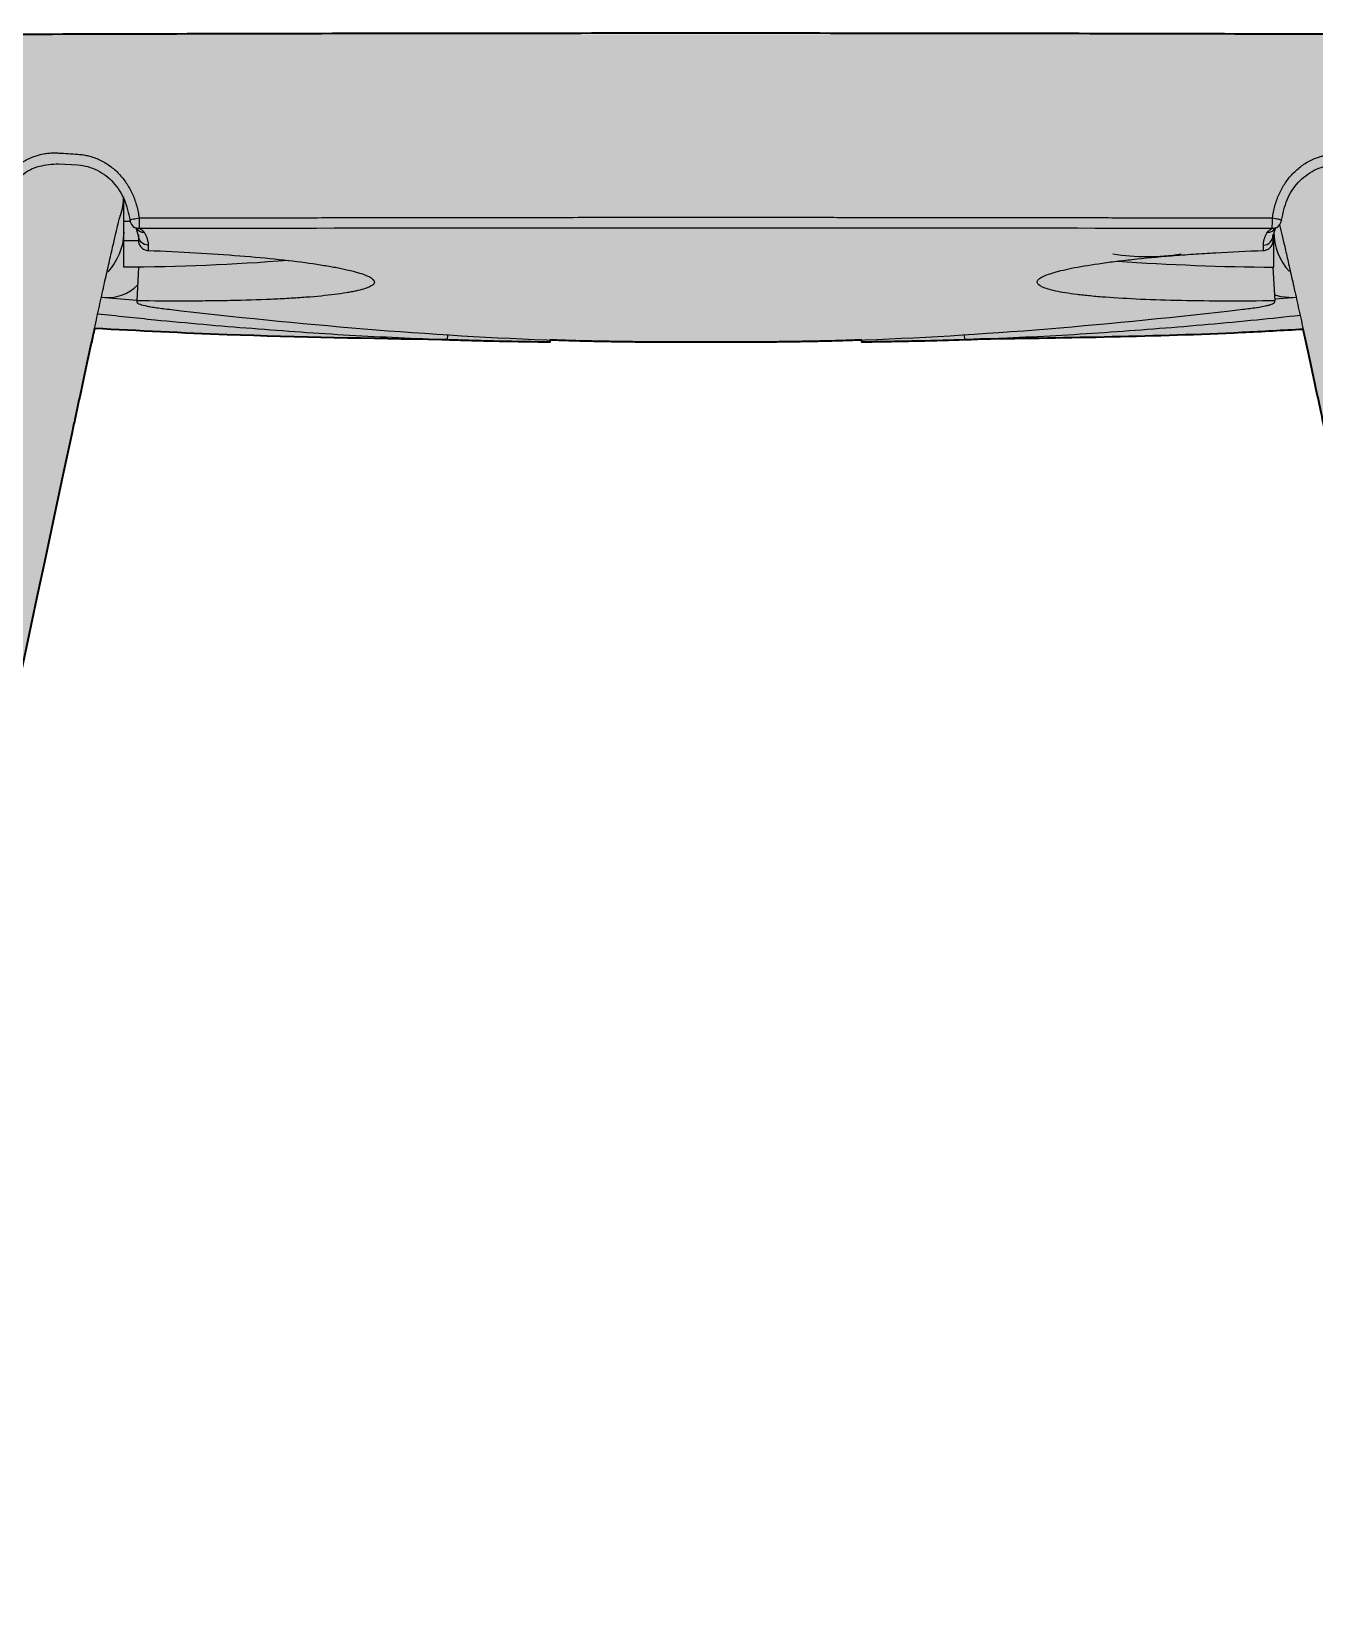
# Model space of a CAD drawing. Header units: millimetres. Extents: x 0 to 1859, y -847 to 647.
# Drawn here: x 338.6 to 470.2, y 485.2 to 646.9 of the extents above; entities that cross this region are included whole.
import ezdxf

# ---------------------------------------------------------------- set-up
doc = ezdxf.new("R2010")
doc.units = ezdxf.units.MM
doc.layers.add('Blocks', color=7, linetype='Continuous')
doc.layers.add('Blocks$Fill', color=7, linetype='Continuous', true_color=0xffffff)
doc.layers.add('Blocks$Inner', color=7, linetype='Continuous', lineweight=25, true_color=0x007f00)
doc.layers.add('Blocks$Outline', color=7, linetype='Continuous', lineweight=35, true_color=0xff3f3f)

# ---------------------------------------------------------------- blocks, each defined once
blk = doc.blocks.new('Just Barstool Low Front')
at = {"layer": 'Blocks$Fill'}
h = blk.add_hatch(color=256, dxfattribs=at)
h.paths.add_polyline_path([(339.64, 646.69), (538.97, 646.62), (541.98, 646.51), (544.96, 646.33), (547.9, 646.09), (550.81, 645.79), (553.68, 645.42), (556.46, 645.01), (559.16, 644.55), (561.78, 644.04), (564.32, 643.5), (566.77, 642.92), (569.15, 642.31), (571.44, 641.67), (573.63, 641.02), (575.72, 640.35), (577.68, 639.68), (579.53, 639.01), (581.27, 638.35), (582.9, 637.69), (584.41, 637.05), (585.81, 636.42), (587.09, 635.83), (588.23, 635.26), (589.25, 634.74), (590.14, 634.25), (590.9, 633.8), (591.24, 633.59), (591.54, 633.4), (591.82, 633.21), (592.06, 633.04), (592.17, 632.96), (592.27, 632.88), (592.36, 632.8), (592.45, 632.73), (597.66, 628.05), (597.74, 627.97), (597.74, 627.97), (590.1, 610.57), (590.09, 610.55), (590.09, 610.53), (590.08, 610.51), (590.06, 610.49), (590.05, 610.47), (590.04, 610.45), (590.03, 610.43), (590.02, 610.41), (590, 610.39), (589.99, 610.37), (589.97, 610.35), (589.96, 610.33), (589.94, 610.32), (589.93, 610.3), (589.91, 610.28), (589.89, 610.26), (589.88, 610.24), (589.86, 610.23), (589.84, 610.21), (589.82, 610.2), (589.8, 610.18), (589.78, 610.16), (589.76, 610.15), (589.74, 610.14), (589.72, 610.12), (589.69, 610.11), (589.67, 610.1), (589.65, 610.08), (589.63, 610.07), (589.6, 610.06), (589.58, 610.05), (589.56, 610.04), (589.53, 610.03), (589.51, 610.02), (589.48, 610.02), (589.46, 610.01), (589.43, 610), (589.41, 610), (589.38, 609.99), (589.36, 609.99), (589.33, 609.98), (589.31, 609.98), (589.28, 609.98), (589.26, 609.97), (589.23, 609.97), (589.21, 609.97), (589.18, 609.97), (589.16, 609.97), (589.13, 609.97), (589.11, 609.97), (589.08, 609.98), (589.06, 609.98), (589.04, 609.98), (589.01, 609.99), (588.99, 609.99), (588.97, 610), (588.94, 610), (588.92, 610.01), (588.9, 610.01), (588.88, 610.02), (588.86, 610.03), (588.83, 610.04), (588.81, 610.04), (588.79, 610.05), (580.49, 613.26), (577.69, 614.23), (574.86, 615.12), (572.01, 615.94), (569.14, 616.69), (566.25, 617.37), (563.34, 617.98), (560.43, 618.53), (557.5, 619.02), (554.56, 619.44), (551.62, 619.78), (548.66, 620.06), (545.7, 620.28), (542.74, 620.42), (539, 620.51), (535.27, 620.48), (531.53, 620.34), (501.75, 618.12), (481.18, 617.03), (483.09, 608.15), (579.7, 154.26), (580.77, 155.29), (584, 158.2), (598.34, 171.09), (598.44, 171.17), (598.53, 171.25), (598.63, 171.33), (598.73, 171.4), (598.83, 171.48), (598.93, 171.55), (599.04, 171.62), (599.15, 171.69), (599.26, 171.76), (599.38, 171.82), (599.49, 171.88), (599.61, 171.94), (599.73, 172), (599.86, 172.06), (599.98, 172.11), (600.11, 172.16), (600.24, 172.2), (600.37, 172.25), (600.5, 172.29), (600.63, 172.32), (600.77, 172.36), (600.91, 172.39), (601.04, 172.41), (601.18, 172.44), (601.32, 172.46), (601.46, 172.47), (601.6, 172.48), (601.74, 172.49), (601.89, 172.5), (602.03, 172.5), (602.17, 172.5), (602.31, 172.49), (602.46, 172.48), (602.6, 172.47), (602.74, 172.45), (602.88, 172.43), (603.02, 172.41), (603.16, 172.38), (603.3, 172.35), (603.43, 172.32), (603.57, 172.28), (603.7, 172.24), (603.83, 172.19), (603.97, 172.14), (604.09, 172.09), (604.22, 172.04), (604.35, 171.98), (604.47, 171.92), (604.59, 171.86), (604.71, 171.8), (604.83, 171.73), (604.94, 171.66), (605.05, 171.59), (605.16, 171.51), (605.27, 171.44), (605.37, 171.36), (605.48, 171.28), (605.57, 171.2), (605.67, 171.11), (605.76, 171.03), (605.86, 170.94), (605.94, 170.86), (606.03, 170.77), (606.11, 170.68), (606.19, 170.59), (606.27, 170.49), (606.35, 170.39), (606.43, 170.29), (606.5, 170.19), (606.57, 170.09), (606.64, 169.98), (606.71, 169.87), (606.78, 169.76), (606.84, 169.65), (606.91, 169.53), (606.97, 169.41), (607.02, 169.29), (607.08, 169.17), (607.13, 169.04), (607.18, 168.91), (607.22, 168.78), (607.27, 168.65), (607.31, 168.52), (607.34, 168.39), (607.38, 168.25), (607.41, 168.12), (607.43, 167.98), (607.46, 167.84), (607.48, 167.7), (607.49, 167.56), (607.51, 167.42), (607.51, 167.28), (607.52, 167.14), (607.52, 166.99), (607.52, 166.85), (607.51, 166.71), (607.5, 166.57), (607.49, 166.42), (607.47, 166.28), (607.45, 166.14), (607.43, 166), (607.4, 165.86), (607.37, 165.73), (607.34, 165.59), (607.3, 165.45), (607.26, 165.32), (607.21, 165.19), (607.17, 165.06), (607.12, 164.93), (607.06, 164.8), (607.01, 164.67), (606.95, 164.55), (606.88, 164.43), (606.82, 164.31), (606.75, 164.19), (606.68, 164.08), (606.61, 163.97), (606.54, 163.86), (606.46, 163.75), (606.38, 163.65), (606.3, 163.55), (606.22, 163.45), (606.14, 163.35), (606.05, 163.26), (605.96, 163.17), (605.88, 163.08), (605.79, 162.99), (605.7, 162.91), (591.36, 150.02), (588.12, 147.11), (588.12, 147.11), (587.39, 146.39), (587.15, 146.14), (586.97, 145.95), (586.79, 145.75), (586.62, 145.54), (586.45, 145.33), (586.29, 145.12), (586.13, 144.91), (585.97, 144.69), (585.82, 144.47), (585.67, 144.25), (585.53, 144.02), (585.39, 143.79), (585.25, 143.56), (585.12, 143.33), (585, 143.09), (584.87, 142.86), (584.76, 142.62), (584.64, 142.37), (584.53, 142.13), (584.43, 141.88), (584.33, 141.64), (584.14, 141.14), (583.97, 140.63), (583.9, 140.37), (583.82, 140.11), (583.75, 139.86), (583.69, 139.6), (583.63, 139.34), (583.58, 139.07), (583.53, 138.81), (583.49, 138.55), (583.45, 138.17), (583.42, 137.78), (583.37, 137.02), (604.24, 38.99), (604.24, 38.99), (604.59, 36.95), (604.68, 36.27), (604.76, 35.52), (604.82, 34.77), (604.85, 34.02), (604.87, 33.27), (604.86, 32.52), (604.84, 31.77), (604.79, 31.02), (604.73, 30.27), (604.65, 29.53), (604.55, 28.78), (604.42, 28.04), (604.28, 27.3), (604.12, 26.56), (603.94, 25.83), (603.74, 25.11), (603.52, 24.38), (603.28, 23.67), (603.03, 22.96), (602.75, 22.25), (602.46, 21.55), (602.15, 20.86), (601.81, 20.18), (601.47, 19.51), (601.1, 18.84), (600.72, 18.18), (600.31, 17.54), (599.9, 16.9), (599.46, 16.27), (599.01, 15.66), (598.54, 15.05), (598.06, 14.46), (597.56, 13.87), (597.04, 13.3), (596.51, 12.75), (595.97, 12.2), (595.41, 11.67), (594.84, 11.16), (594.25, 10.65), (593.66, 10.16), (593.04, 9.69), (592.42, 9.23), (591.78, 8.79), (591.14, 8.36), (590.48, 7.95), (589.81, 7.55), (589.13, 7.17), (588.44, 6.81), (587.74, 6.47), (587.04, 6.14), (586.32, 5.83), (585.6, 5.53), (584.86, 5.26), (584.13, 5), (583.38, 4.76), (582.63, 4.53), (581.87, 4.33), (581.11, 4.15), (580.34, 3.98), (579.57, 3.83), (578.8, 3.7), (578.02, 3.59), (577.24, 3.5), (576.46, 3.42), (575.68, 3.37), (573.87, 3.32), (573.87, 0), (523.87, 0), (523.87, 3.32), (290.18, 3.32), (290.18, 0), (240.18, 0), (240.18, 3.32), (237.94, 3.41), (237.19, 3.46), (236.41, 3.54), (235.63, 3.64), (234.86, 3.76), (234.09, 3.9), (233.32, 4.06), (232.56, 4.23), (231.8, 4.43), (231.05, 4.64), (230.3, 4.87), (229.56, 5.12), (228.83, 5.38), (228.1, 5.67), (227.39, 5.97), (226.68, 6.29), (225.97, 6.62), (225.28, 6.98), (224.6, 7.35), (223.93, 7.73), (223.27, 8.13), (222.62, 8.55), (221.98, 8.98), (221.35, 9.43), (220.73, 9.89), (220.13, 10.37), (219.54, 10.86), (218.96, 11.37), (218.4, 11.89), (217.85, 12.42), (217.31, 12.97), (216.79, 13.53), (216.29, 14.1), (215.79, 14.69), (215.32, 15.28), (214.86, 15.89), (214.42, 16.5), (213.99, 17.13), (213.58, 17.77), (213.19, 18.42), (212.81, 19.08), (212.45, 19.74), (212.11, 20.42), (211.79, 21.1), (211.48, 21.79), (211.2, 22.49), (210.93, 23.19), (210.68, 23.9), (210.45, 24.62), (210.23, 25.34), (210.04, 26.07), (209.87, 26.8), (209.71, 27.53), (209.58, 28.27), (209.46, 29.01), (209.37, 29.76), (209.29, 30.5), (209.23, 31.25), (209.2, 32), (209.18, 32.75), (209.18, 33.5), (209.2, 34.25), (209.24, 35), (209.3, 35.75), (209.38, 36.5), (209.49, 37.24), (209.64, 38.12), (230.68, 137.08), (230.6, 138.02), (230.55, 138.49), (230.52, 138.72), (230.48, 138.96), (230.43, 139.22), (230.38, 139.48), (230.32, 139.74), (230.25, 140), (230.18, 140.26), (230.11, 140.52), (230.02, 140.77), (229.94, 141.02), (229.76, 141.53), (229.66, 141.78), (229.56, 142.02), (229.45, 142.27), (229.34, 142.51), (229.22, 142.75), (229.1, 142.99), (228.98, 143.23), (228.85, 143.46), (228.71, 143.69), (228.58, 143.92), (228.43, 144.15), (228.29, 144.37), (228.14, 144.59), (227.98, 144.81), (227.83, 145.03), (227.66, 145.24), (227.5, 145.45), (227.33, 145.65), (227.15, 145.86), (226.98, 146.06), (226.8, 146.25), (226.61, 146.44), (226.27, 146.78), (208.34, 162.91), (208.25, 162.99), (208.17, 163.08), (208.08, 163.17), (207.99, 163.26), (207.91, 163.35), (207.82, 163.45), (207.74, 163.55), (207.66, 163.65), (207.58, 163.75), (207.51, 163.86), (207.43, 163.97), (207.36, 164.08), (207.29, 164.19), (207.22, 164.31), (207.16, 164.43), (207.1, 164.55), (207.04, 164.67), (206.98, 164.8), (206.93, 164.93), (206.88, 165.06), (206.83, 165.19), (206.78, 165.32), (206.74, 165.45), (206.71, 165.59), (206.67, 165.73), (206.64, 165.86), (206.61, 166), (206.59, 166.14), (206.57, 166.28), (206.55, 166.42), (206.54, 166.57), (206.53, 166.71), (206.52, 166.85), (206.52, 166.99), (206.52, 167.14), (206.53, 167.28), (206.54, 167.42), (206.55, 167.56), (206.57, 167.7), (206.59, 167.84), (206.61, 167.98), (206.64, 168.12), (206.67, 168.25), (206.7, 168.39), (206.74, 168.52), (206.78, 168.65), (206.82, 168.78), (206.86, 168.91), (206.91, 169.04), (206.97, 169.17), (207.02, 169.29), (207.08, 169.41), (207.14, 169.53), (207.2, 169.65), (207.26, 169.76), (207.33, 169.87), (207.4, 169.98), (207.47, 170.09), (207.54, 170.19), (207.62, 170.29), (207.69, 170.39), (207.77, 170.49), (207.85, 170.59), (207.93, 170.68), (208.01, 170.77), (208.1, 170.86), (208.19, 170.94), (208.28, 171.03), (208.37, 171.11), (208.47, 171.2), (208.57, 171.28), (208.67, 171.36), (208.77, 171.44), (208.88, 171.51), (208.99, 171.59), (209.1, 171.66), (209.22, 171.73), (209.33, 171.8), (209.45, 171.86), (209.57, 171.92), (209.7, 171.98), (209.82, 172.04), (209.95, 172.09), (210.08, 172.14), (210.21, 172.19), (210.34, 172.24), (210.47, 172.28), (210.61, 172.32), (210.75, 172.35), (210.89, 172.38), (211.02, 172.41), (211.16, 172.43), (211.3, 172.45), (211.45, 172.47), (211.59, 172.48), (211.73, 172.49), (211.87, 172.5), (212.01, 172.5), (212.16, 172.5), (212.3, 172.49), (212.44, 172.48), (212.58, 172.47), (212.72, 172.46), (212.86, 172.44), (213, 172.41), (213.14, 172.39), (213.27, 172.36), (213.41, 172.32), (213.54, 172.29), (213.68, 172.25), (213.81, 172.2), (213.93, 172.16), (214.06, 172.11), (214.19, 172.06), (214.31, 172), (214.43, 171.94), (214.55, 171.88), (214.67, 171.82), (214.78, 171.76), (214.89, 171.69), (215, 171.62), (215.11, 171.55), (215.21, 171.48), (215.32, 171.4), (215.42, 171.33), (215.51, 171.25), (215.61, 171.17), (215.7, 171.09), (230.04, 158.2), (233.27, 155.29), (233.27, 155.29), (234.33, 154.24), (330.95, 608.15), (331.33, 609.89), (332.87, 617.03), (325.54, 617.38), (288.04, 620.07), (283.58, 620.36), (279.41, 620.5), (275.23, 620.49), (271.07, 620.35), (266.91, 620.07), (262.77, 619.66), (258.64, 619.12), (254.53, 618.44), (250.45, 617.63), (246.39, 616.69), (242.37, 615.62), (238.38, 614.43), (236.4, 613.78), (234.44, 613.09), (230.55, 611.61), (226.69, 610.05), (226.67, 610.04), (226.65, 610.04), (226.63, 610.03), (226.61, 610.02), (226.58, 610.01), (226.56, 610.01), (226.54, 610), (226.52, 610), (226.49, 609.99), (226.47, 609.99), (226.45, 609.98), (226.42, 609.98), (226.4, 609.98), (226.37, 609.97), (226.35, 609.97), (226.33, 609.97), (226.3, 609.97), (226.28, 609.97), (226.25, 609.97), (226.23, 609.97), (226.2, 609.98), (226.18, 609.98), (226.15, 609.98), (226.12, 609.99), (226.1, 609.99), (226.07, 610), (226.05, 610), (226.03, 610.01), (226, 610.02), (225.98, 610.02), (225.95, 610.03), (225.93, 610.04), (225.9, 610.05), (225.88, 610.06), (225.86, 610.07), (225.83, 610.08), (225.81, 610.1), (225.79, 610.11), (225.77, 610.12), (225.75, 610.14), (225.72, 610.15), (225.7, 610.16), (225.68, 610.18), (225.66, 610.2), (225.64, 610.21), (225.63, 610.23), (225.61, 610.24), (225.59, 610.26), (225.57, 610.28), (225.56, 610.3), (225.54, 610.32), (225.52, 610.33), (225.51, 610.35), (225.49, 610.37), (225.48, 610.39), (225.47, 610.41), (225.45, 610.43), (225.44, 610.45), (225.43, 610.47), (225.42, 610.49), (225.41, 610.51), (225.4, 610.53), (225.39, 610.55), (225.38, 610.57), (217.74, 627.97), (217.74, 627.97), (219.07, 629.19), (223.03, 632.73), (223.12, 632.8), (223.21, 632.88), (223.31, 632.96), (223.42, 633.04), (223.67, 633.21), (223.94, 633.4), (224.24, 633.59), (224.58, 633.8), (225.35, 634.25), (226.24, 634.74), (227.25, 635.26), (228.4, 635.83), (229.67, 636.42), (231.07, 637.05), (232.58, 637.69), (234.21, 638.35), (235.95, 639.01), (237.8, 639.68), (239.77, 640.35), (241.85, 641.02), (244.05, 641.67), (246.34, 642.31), (248.71, 642.92), (251.16, 643.5), (253.7, 644.04), (256.32, 644.55), (259.02, 645.01), (261.8, 645.42), (264.67, 645.79), (267.58, 646.09), (270.53, 646.33), (273.51, 646.51), (279.56, 646.67)], flags=0)
h.paths.add_polyline_path([(222.03, 38.78), (221.54, 36.49), (221.4, 35.73), (221.35, 35.45), (221.31, 35.17), (221.28, 34.88), (221.25, 34.6), (221.22, 34.32), (221.2, 34.03), (221.18, 33.46), (221.18, 32.89), (221.19, 32.32), (221.23, 31.75), (221.28, 31.18), (221.35, 30.62), (221.45, 30.06), (221.56, 29.5), (221.69, 28.94), (221.84, 28.39), (222.01, 27.85), (222.2, 27.31), (222.41, 26.77), (222.63, 26.25), (222.87, 25.73), (223.13, 25.22), (223.41, 24.71), (223.7, 24.22), (224.01, 23.73), (224.34, 23.26), (224.68, 22.79), (225.04, 22.34), (225.41, 21.89), (225.8, 21.46), (226.21, 21.04), (226.62, 20.63), (227.06, 20.23), (227.5, 19.85), (227.96, 19.48), (228.43, 19.12), (228.91, 18.78), (229.4, 18.45), (229.91, 18.14), (230.42, 17.84), (230.95, 17.56), (231.48, 17.29), (232.03, 17.04), (232.58, 16.8), (233.14, 16.59), (233.7, 16.38), (234.28, 16.2), (234.86, 16.03), (235.44, 15.88), (236.03, 15.75), (236.63, 15.64), (237.23, 15.54), (237.83, 15.46), (238.43, 15.4), (239.04, 15.36), (240.18, 15.32), (573.87, 15.32), (574.53, 15.33), (575.14, 15.36), (575.75, 15.41), (576.35, 15.47), (576.95, 15.56), (577.55, 15.66), (578.15, 15.78), (578.74, 15.92), (579.32, 16.07), (579.9, 16.24), (580.48, 16.43), (581.05, 16.64), (581.61, 16.86), (582.16, 17.1), (582.71, 17.36), (583.24, 17.63), (583.77, 17.92), (584.28, 18.23), (584.79, 18.55), (585.28, 18.88), (585.76, 19.23), (586.24, 19.6), (586.69, 19.97), (587.14, 20.37), (587.57, 20.77), (587.99, 21.19), (588.39, 21.62), (588.77, 22.06), (589.15, 22.52), (589.5, 22.98), (589.84, 23.46), (590.17, 23.94), (590.47, 24.44), (590.76, 24.94), (591.03, 25.45), (591.29, 25.98), (591.52, 26.5), (591.74, 27.04), (591.94, 27.58), (592.12, 28.13), (592.28, 28.68), (592.42, 29.23), (592.54, 29.8), (592.65, 30.36), (592.73, 30.93), (592.79, 31.49), (592.84, 32.06), (592.86, 32.63), (592.87, 33.2), (592.85, 33.77), (592.84, 34.06), (592.82, 34.34), (592.79, 34.63), (592.76, 34.91), (592.73, 35.19), (592.69, 35.48), (592.6, 35.98), (592.5, 36.49), (592.5, 36.5), (469.04, 616.38), (462.77, 616.05), (436.12, 615.37), (434.27, 615.29), (429.55, 615.17), (424.16, 615.07), (423.74, 615.06), (423.74, 615.06), (423.74, 615.07), (423.74, 615.28), (412.1, 615.06), (395.61, 615.16), (391.74, 615.28), (391.74, 615.07), (391.74, 615.06), (391.25, 615.07), (381.21, 615.29), (380.62, 615.32), (358.63, 615.83), (345.02, 616.47), (222.03, 38.79)], flags=0)
at = {"layer": 'Blocks$Inner'}
for p, q in [((341.33, 633.38), (343.32, 633.25)), ((348.02, 622.76), (348.02, 629.78)), ((348.69, 627.56), (348.67, 627.58)), ((349.6, 627.81), (349.6, 627.71)), ((466.81, 627.58), (466.8, 627.56)), ((348.69, 627.46), (348.02, 627.46)), ((348.02, 626.39), (348.02, 626.2)), ((349.26, 626.83), (349.48, 626.1)), ((465.93, 625.87), (466.22, 626.83)), ((466.02, 622.76), (466.02, 626.17)), ((349.56, 625.45), (348.02, 625.47)), ((349.55, 622.78), (349.37, 619.31)), ((465.93, 622.76), (466.11, 619.31)), ((466.1, 619.5), (467.96, 619.64)), ((381.23, 615.82), (381.21, 615.29)), ((391.74, 615.06), (391.09, 615.08)), ((391.74, 615.29), (391.74, 615.07)), ((423.74, 615.07), (423.74, 615.29)), ((424.16, 615.07), (423.74, 615.06)), ((434.25, 615.84), (434.27, 615.29)), ((221.54, 36.49), (342.69, 605.66))]:
    blk.add_line(p, q, dxfattribs=at)
for points in [[(345.73, 619.67), (346.09, 619.64), (349.37, 619.39)], [(466.08, 619.94), (466.73, 619.74), (467.96, 619.64), (468.31, 619.67)]]:
    blk.add_lwpolyline(points, dxfattribs=at)
for centre, radius, start, end in [((342.04, 629.99), 5.98, 341.1868, 0.0799), ((349.65, 627.71), 1, 187.4754, 243.8538), ((465.83, 627.71), 1, 296.1436, 352.4942), ((350.12, 627.33), 0.99, 213.4634, 270.2483), ((464.94, 626.02), 0.997, 270.3821, 2.9093), ((465.37, 627.33), 0.99, 269.7517, 326.5709), ((472.01, 626.39), 5.99, 180.0052, 222.8634), ((453.02, 646.57), 22.72, 261.1398, 278.8602), ((467.69, 875.56), 252.8, 265.983, 269.6214), ((346.33, 624.1), 4.46, 266.8249, 314.3415)]:
    blk.add_arc(centre, radius, start, end, dxfattribs=at)
at = {"layer": 'Blocks$Inner', "extrusion": (0, 0, -1)}
for centre, radius, start, end in [((-342.03, 626.4), 5.99, 181.8367, 223.4805), ((-350.54, 626.02), 0.997, 270.3821, 2.9093), ((-347.55, 840.04), 217.28, 265.4151, 269.8764)]:
    blk.add_arc(centre, radius, start, end, dxfattribs=at)
at = {"layer": 'Blocks$Inner'}
for points, knots in [([(339.64, 646.69), (331.17, 646.67), (322.7, 646.66), (310.01, 646.67), (305.78, 646.67), (299.43, 646.68), (297.31, 646.69), (293.08, 646.7), (290.97, 646.71), (288.85, 646.72)], [36.003858, 36.003858, 36.003858, 36.003858, 36.503858, 36.503858, 36.753858, 36.753858, 36.878858, 36.878858, 37.003858, 37.003858, 37.003858, 37.003858]), ([(407.74, 646.8), (396.38, 646.8), (385.03, 646.79), (362.32, 646.75), (350.98, 646.72), (339.64, 646.69)], [35.003858, 35.003858, 35.003858, 35.003858, 35.503858, 35.503858, 36.003858, 36.003858, 36.003858, 36.003858]), ([(475.84, 646.69), (464.5, 646.72), (453.16, 646.75), (430.46, 646.79), (419.1, 646.8), (407.74, 646.8)], [34.003858, 34.003858, 34.003858, 34.003858, 34.503858, 34.503858, 35.003858, 35.003858, 35.003858, 35.003858]), ([(333.86, 627.78), (333.88, 627.89), (333.92, 628.09), (334, 628.39), (334.08, 628.69), (334.17, 628.98), (334.27, 629.27), (334.38, 629.55), (334.49, 629.82), (334.61, 630.09), (334.9, 630.68), (335.43, 631.55), (336.33, 632.6), (337.22, 633.32), (338.01, 633.78), (338.64, 634.06), (339.29, 634.28), (339.89, 634.41), (340.42, 634.48), (340.88, 634.5), (341.18, 634.49), (341.33, 634.48)], [6, 6, 6, 6, 6.028848, 6.057348, 6.085522, 6.113395, 6.140989, 6.168327, 6.195435, 6.222336, 6.249055, 6.376318, 6.499201, 6.624653, 6.687157, 6.749125, 6.812102, 6.874752, 6.91661, 6.958265, 7, 7, 7, 7]), ([(343.33, 634.35), (343.41, 634.35), (343.57, 634.33), (343.82, 634.3), (344.06, 634.26), (344.3, 634.21), (344.66, 634.12), (345.13, 633.97), (345.69, 633.72), (346.23, 633.42), (346.9, 632.96), (347.66, 632.26), (348.4, 631.28), (348.88, 630.38), (349.18, 629.62), (349.36, 629.04), (349.51, 628.43), (349.57, 628.02), (349.6, 627.81)], [8, 8, 8, 8, 8.025011, 8.049953, 8.074875, 8.099827, 8.124856, 8.187341, 8.250034, 8.312149, 8.374659, 8.49984, 8.62295, 8.749585, 8.810598, 8.872477, 8.935515, 9, 9, 9, 9]), ([(465.88, 627.81), (465.9, 627.92), (465.93, 628.13), (465.98, 628.43), (466.05, 628.74), (466.13, 629.03), (466.21, 629.33), (466.31, 629.61), (466.41, 629.9), (466.65, 630.46), (467.07, 631.27), (467.82, 632.25), (468.57, 632.95), (469.24, 633.42), (469.78, 633.72), (470.34, 633.97), (470.87, 634.14), (471.33, 634.25), (471.74, 634.32), (472.02, 634.34), (472.16, 634.35)], [5, 5, 5, 5, 5.0323, 5.064219, 5.095792, 5.127054, 5.158042, 5.18879, 5.219335, 5.249714, 5.375958, 5.498876, 5.624132, 5.68655, 5.748619, 5.81147, 5.874146, 5.916146, 5.958019, 6, 6, 6, 6]), ([(337.49, 632.05), (337.52, 632.09), (338.01, 632.63), (339.35, 633.25), (340.67, 633.33), (341.33, 633.38)], [2.776775, 2.776775, 2.776775, 2.776775, 2.817965, 3.300449, 3.776775, 3.776775, 3.776775, 3.776775]), ([(343.32, 633.25), (343.66, 633.21), (344.35, 633.12), (345.65, 632.61), (347.05, 631.53), (348.22, 629.7), (348.51, 628.3), (348.66, 627.59)], [5.773145, 5.773145, 5.773145, 5.773145, 5.894615, 6.016918, 6.263071, 6.514901, 6.773145, 6.773145, 6.773145, 6.773145]), ([(466.82, 627.59), (466.97, 628.3), (467.26, 629.7), (468.43, 631.52), (469.83, 632.61), (471.13, 633.12), (471.82, 633.21), (472.16, 633.25)], [0, 0, 0, 0, 0.257499, 0.508772, 0.754893, 0.877543, 1, 1, 1, 1]), ([(342.69, 605.66), (342.79, 606.13), (343.09, 607.52), (343.58, 609.8), (344.15, 612.44), (344.7, 614.97), (345.22, 617.37), (345.71, 619.6), (346.16, 621.63), (346.57, 623.44), (346.93, 625), (347.23, 626.28), (347.45, 627.22), (347.6, 627.79), (347.67, 628.07), (347.67, 628.07), (347.67, 628.07)], [1500.523488, 1500.523488, 1500.523488, 1500.523488, 1500.566397, 1500.648042, 1500.729707, 1500.811348, 1500.892951, 1500.974497, 1501.055952, 1501.137262, 1501.218326, 1501.298936, 1501.37862, 1501.44653, 1501.500641, 1501.523488, 1501.523488, 1501.523488, 1501.523488]), ([(348.67, 627.58), (348.66, 627.58), (348.65, 627.59), (348.69, 627.62), (348.8, 627.66), (348.93, 627.69), (349.01, 627.71)], [0.0300211, 0.0300211, 0.0300211, 0.0300211, 0.0707677, 0.3793238, 0.6476862, 1.0300211, 1.0300211, 1.0300211, 1.0300211]), ([(349.01, 627.71), (349.1, 627.73), (349.2, 627.75), (349.4, 627.78), (349.5, 627.8), (349.6, 627.81)], [1.0300211, 1.0300211, 1.0300211, 1.0300211, 1.5300211, 1.5300211, 2.0300211, 2.0300211, 2.0300211, 2.0300211]), ([(349.6, 627.81), (350.7, 627.81), (352.94, 627.82), (356.33, 627.83), (359.8, 627.83), (363.36, 627.84), (366.99, 627.84), (370.71, 627.85), (374.5, 627.86), (378.38, 627.86), (382.34, 627.87), (386.37, 627.87), (390.49, 627.87), (394.69, 627.88), (398.97, 627.88), (403.33, 627.88), (406.26, 627.88), (407.74, 627.88)], [2.030021, 2.030021, 2.030021, 2.030021, 2.087045, 2.145442, 2.205213, 2.26636, 2.328884, 2.392785, 2.458064, 2.524724, 2.592763, 2.662183, 2.732985, 2.80517, 2.878737, 2.953687, 3.030021, 3.030021, 3.030021, 3.030021]), ([(349.6, 627.71), (349.6, 627.6), (349.6, 627.48), (349.61, 627.24), (349.61, 627.13), (349.62, 626.94), (349.63, 626.87), (349.64, 626.76), (349.64, 626.73), (349.65, 626.72)], [9.103036, 9.103036, 9.103036, 9.103036, 9.353036, 9.353036, 9.603036, 9.603036, 9.853037, 9.853037, 10.103036, 10.103036, 10.103036, 10.103036]), ([(407.74, 627.88), (408.86, 627.88), (411.08, 627.88), (414.38, 627.88), (417.64, 627.88), (420.85, 627.88), (424.01, 627.87), (427.13, 627.87), (430.2, 627.87), (433.23, 627.87), (436.21, 627.86), (439.14, 627.86), (442.03, 627.85), (444.87, 627.85), (447.66, 627.85), (450.4, 627.84), (453.1, 627.84), (455.75, 627.83), (458.35, 627.83), (460.9, 627.82), (463.41, 627.82), (465.06, 627.81), (465.88, 627.81)], [3.030021, 3.030021, 3.030021, 3.030021, 3.087596, 3.144387, 3.200389, 3.255602, 3.310024, 3.363651, 3.416482, 3.468515, 3.519748, 3.57018, 3.619808, 3.66863, 3.716645, 3.763852, 3.810248, 3.855832, 3.900603, 3.944559, 3.987699, 4.030021, 4.030021, 4.030021, 4.030021]), ([(465.83, 626.72), (465.84, 626.73), (465.85, 626.76), (465.86, 626.87), (465.86, 626.94), (465.87, 627.13), (465.88, 627.24), (465.88, 627.48), (465.88, 627.6), (465.88, 627.71)], [3, 3, 3, 3, 3.249999, 3.249999, 3.5, 3.5, 3.75, 3.75, 4, 4, 4, 4]), ([(465.88, 627.81), (465.98, 627.8), (466.08, 627.78), (466.29, 627.75), (466.39, 627.73), (466.47, 627.71)], [4.030021, 4.030021, 4.030021, 4.030021, 4.530021, 4.530021, 5.030021, 5.030021, 5.030021, 5.030021]), ([(466.47, 627.71), (466.54, 627.69), (466.67, 627.66), (466.78, 627.62), (466.83, 627.59), (466.82, 627.58), (466.81, 627.58)], [5.030021, 5.030021, 5.030021, 5.030021, 5.344898, 5.65334, 5.960872, 6.030021, 6.030021, 6.030021, 6.030021]), ([(349.65, 626.72), (349.53, 626.72), (349.38, 626.72), (349.25, 626.8), (349.22, 626.82)], [2, 2, 2, 2, 2.748385, 3, 3, 3, 3]), ([(349.65, 626.72), (349.68, 626.7), (349.74, 626.67), (349.81, 626.63), (349.88, 626.58), (349.95, 626.54), (350, 626.49), (350.05, 626.44), (350.09, 626.39), (350.11, 626.36), (350.12, 626.34)], [10.103036, 10.103036, 10.103036, 10.103036, 10.221181, 10.341173, 10.463072, 10.586934, 10.712811, 10.840755, 10.970815, 11.103036, 11.103036, 11.103036, 11.103036]), ([(350.12, 626.34), (350.15, 626.29), (350.21, 626.18), (350.29, 626.03), (350.36, 625.87), (350.42, 625.72), (350.46, 625.58), (350.5, 625.43), (350.52, 625.29), (350.53, 625.15), (350.53, 625.06), (350.53, 625.02)], [11.103036, 11.103036, 11.103036, 11.103036, 11.221172, 11.337538, 11.452138, 11.56498, 11.676069, 11.785412, 11.893016, 11.998888, 12.103036, 12.103036, 12.103036, 12.103036]), ([(464.95, 625.02), (464.95, 625.06), (464.95, 625.14), (464.96, 625.26), (464.98, 625.39), (465.01, 625.52), (465.04, 625.65), (465.09, 625.78), (465.14, 625.92), (465.21, 626.06), (465.28, 626.2), (465.33, 626.29), (465.36, 626.34)], [1, 1, 1, 1, 1.093655, 1.188707, 1.28516, 1.38302, 1.482293, 1.582982, 1.685093, 1.78863, 1.893598, 2, 2, 2, 2]), ([(465.36, 626.34), (465.37, 626.36), (465.4, 626.4), (465.45, 626.45), (465.5, 626.51), (465.57, 626.56), (465.65, 626.61), (465.73, 626.67), (465.8, 626.7), (465.83, 626.72)], [2, 2, 2, 2, 2.150933, 2.29905, 2.444423, 2.587124, 2.727232, 2.864828, 3, 3, 3, 3]), ([(466.26, 626.82), (466.23, 626.8), (466.1, 626.72), (465.95, 626.72), (465.83, 626.72)], [-1, -1, -1, -1, -0.748538, 0, 0, 0, 0]), ([(466.61, 627.12), (466.66, 626.93), (466.77, 626.46), (467.02, 625.39), (467.35, 623.96), (467.74, 622.24), (468.18, 620.29), (468.65, 618.13), (469.17, 615.79), (469.71, 613.31), (470.27, 610.7), (470.82, 608.14), (471.18, 606.44), (471.35, 605.66)], [0, 0, 0, 0, 0.061506, 0.152376, 0.246058, 0.340986, 0.436513, 0.532357, 0.62838, 0.724512, 0.820711, 0.916952, 1, 1, 1, 1]), ([(350.52, 624.48), (352.2, 624.41), (353.83, 624.34), (356.97, 624.16), (358.48, 624.05), (361.37, 623.82), (362.72, 623.7), (365.23, 623.42), (366.38, 623.28), (367.96, 623.05), (368.45, 622.97), (369.38, 622.82), (369.81, 622.74), (371, 622.49), (371.67, 622.33), (372.48, 622.08), (372.71, 622), (373.11, 621.83), (373.27, 621.75), (373.65, 621.5), (373.77, 621.34), (373.73, 621.14), (373.71, 621.1), (373.66, 621.02), (373.62, 620.98), (373.49, 620.87), (373.37, 620.8), (372.89, 620.58), (372.44, 620.44), (371.69, 620.28), (371.53, 620.25), (371.2, 620.19), (371.02, 620.16), (370.47, 620.07), (370.08, 620.01), (368.8, 619.85), (367.82, 619.75), (366.45, 619.65), (366.16, 619.63), (365.58, 619.59), (365.29, 619.57), (364.39, 619.52), (363.76, 619.49), (361.82, 619.4), (360.43, 619.36), (358.58, 619.32), (358.2, 619.31), (357.44, 619.3), (357.06, 619.3), (355.9, 619.29), (355.12, 619.28), (352.72, 619.28), (351.07, 619.29), (349.37, 619.31)], [2, 2, 2, 2, 2.0625, 2.0625, 2.125, 2.125, 2.1875, 2.1875, 2.25, 2.25, 2.28125, 2.28125, 2.3125, 2.3125, 2.375, 2.375, 2.40625, 2.40625, 2.4375, 2.4375, 2.5, 2.5, 2.515625, 2.515625, 2.53125, 2.53125, 2.5625, 2.5625, 2.625, 2.625, 2.640625, 2.640625, 2.65625, 2.65625, 2.6875, 2.6875, 2.75, 2.75, 2.765625, 2.765625, 2.78125, 2.78125, 2.8125, 2.8125, 2.875, 2.875, 2.890625, 2.890625, 2.90625, 2.90625, 2.9375, 2.9375, 3, 3, 3, 3]), ([(349.53, 625.56), (349.52, 625.42), (349.54, 625.28), (349.64, 625.03), (349.71, 624.91), (349.9, 624.71), (350.01, 624.63), (350.25, 624.52), (350.38, 624.48), (350.52, 624.48)], [1, 1, 1, 1, 1.25, 1.25, 1.5, 1.5, 1.75, 1.75, 2, 2, 2, 2]), ([(466.11, 619.31), (464.41, 619.29), (462.77, 619.28), (459.58, 619.28), (458.04, 619.3), (455.06, 619.36), (453.67, 619.4), (451.08, 619.52), (449.88, 619.59), (448.22, 619.71), (447.7, 619.76), (446.72, 619.85), (446.26, 619.9), (444.98, 620.06), (444.25, 620.18), (443.35, 620.37), (443.09, 620.44), (442.63, 620.58), (442.43, 620.65), (441.96, 620.87), (441.78, 621.02), (441.73, 621.26), (441.75, 621.34), (441.86, 621.5), (441.95, 621.58), (442.33, 621.83), (442.73, 621.99), (443.4, 622.2), (443.54, 622.24), (443.85, 622.33), (444.01, 622.37), (444.51, 622.49), (444.88, 622.57), (446.07, 622.82), (446.99, 622.97), (448.3, 623.16), (448.57, 623.2), (449.13, 623.28), (449.41, 623.31), (450.27, 623.42), (450.88, 623.49), (452.75, 623.69), (454.1, 623.82), (455.9, 623.97), (456.27, 623.99), (457.01, 624.05), (457.39, 624.08), (458.52, 624.15), (459.29, 624.2), (461.65, 624.34), (463.28, 624.41), (464.97, 624.48)], [9.003509, 9.003509, 9.003509, 9.003509, 9.066009, 9.066009, 9.128509, 9.128509, 9.191009, 9.191009, 9.253509, 9.253509, 9.284759, 9.284759, 9.316009, 9.316009, 9.378509, 9.378509, 9.409759, 9.409759, 9.441009, 9.441009, 9.503509, 9.503509, 9.534759, 9.534759, 9.566009, 9.566009, 9.628509, 9.628509, 9.644134, 9.644134, 9.659759, 9.659759, 9.691009, 9.691009, 9.753509, 9.753509, 9.769134, 9.769134, 9.784759, 9.784759, 9.816009, 9.816009, 9.878509, 9.878509, 9.894134, 9.894134, 9.909759, 9.909759, 9.941009, 9.941009, 10.003509, 10.003509, 10.003509, 10.003509]), ([(464.97, 624.48), (465.1, 624.48), (465.23, 624.52), (465.48, 624.63), (465.59, 624.71), (465.77, 624.91), (465.85, 625.03), (465.94, 625.28), (465.96, 625.42), (465.95, 625.56)], [10.003509, 10.003509, 10.003509, 10.003509, 10.253509, 10.253509, 10.503509, 10.503509, 10.753509, 10.753509, 11.003509, 11.003509, 11.003509, 11.003509]), ([(381.21, 615.29), (377.87, 615.43), (371.2, 615.71), (361.2, 616.43), (352.58, 617.17), (347.3, 617.74), (345.35, 617.95)], [1.226688, 1.226688, 1.226688, 1.226688, 1.50547, 1.784299, 2.06324, 2.226688, 2.226688, 2.226688, 2.226688]), ([(349.37, 619.2), (349.37, 619.14), (349.44, 619.07), (349.72, 618.95), (349.93, 618.88), (350.35, 618.79), (350.51, 618.75), (350.86, 618.69), (351.05, 618.66), (351.67, 618.56), (352.14, 618.5), (352.68, 618.44)], [3.0017543, 3.0017543, 3.0017543, 3.0017543, 3.2517543, 3.2517543, 3.5017543, 3.5017543, 3.6267543, 3.6267543, 3.7517543, 3.7517543, 4.0017543, 4.0017543, 4.0017543, 4.0017543]), ([(352.68, 618.44), (359.34, 617.67), (366, 616.99), (379.33, 615.9), (386, 615.49), (392.68, 615.25)], [4.001754, 4.001754, 4.001754, 4.001754, 4.501754, 4.501754, 5.001754, 5.001754, 5.001754, 5.001754]), ([(422.81, 615.25), (429.48, 615.49), (436.16, 615.9), (449.49, 616.99), (456.15, 617.67), (462.8, 618.44)], [7.001754, 7.001754, 7.001754, 7.001754, 7.501754, 7.501754, 8.001754, 8.001754, 8.001754, 8.001754]), ([(462.8, 618.44), (463.34, 618.5), (463.82, 618.56), (464.64, 618.69), (464.98, 618.75), (465.41, 618.85), (465.53, 618.88), (465.74, 618.95), (465.83, 618.98), (466.05, 619.07), (466.12, 619.14), (466.12, 619.2)], [8.001754, 8.001754, 8.001754, 8.001754, 8.251754, 8.251754, 8.501754, 8.501754, 8.626754, 8.626754, 8.751754, 8.751754, 9.001754, 9.001754, 9.001754, 9.001754]), ([(380.71, 615.32), (373.35, 615.43), (361.45, 615.62), (349.56, 616.23), (345.02, 616.47)], [0, 0, 0, 0, 0.618582, 1, 1, 1, 1]), ([(468.73, 617.8), (467.25, 617.65), (462.44, 617.13), (454.29, 616.43), (444.29, 615.71), (437.61, 615.43), (434.27, 615.29)], [0, 0, 0, 0, 0.1290552, 0.4192904, 0.7096225, 1, 1, 1, 1]), ([(469.04, 616.38), (466.95, 616.26), (455.9, 615.65), (444.83, 615.49), (435.85, 615.37)], [0, 0, 0, 0, 0.189166, 1, 1, 1, 1]), ([(391.74, 615.07), (389.65, 615.09), (387.72, 615.13), (385.08, 615.18), (384.24, 615.2), (382.65, 615.25), (381.9, 615.27), (381.21, 615.29)], [0.226688, 0.226688, 0.226688, 0.226688, 0.726688, 0.726688, 0.976688, 0.976688, 1.226688, 1.226688, 1.226688, 1.226688]), ([(391.74, 615.07), (391.74, 615.07), (391.74, 615.06), (391.74, 615.06), (391.74, 615.06)], [0, 0, 0, 0, 0.500292, 1, 1, 1, 1]), ([(392.68, 615.25), (393.53, 615.22), (394.51, 615.19), (395.89, 615.16), (396.17, 615.15), (396.75, 615.14), (397.05, 615.13), (397.97, 615.12), (398.6, 615.11), (399.9, 615.09), (400.56, 615.08), (401.59, 615.07), (401.94, 615.07), (402.65, 615.07), (403.01, 615.06), (404.8, 615.05), (406.26, 615.05), (407.74, 615.05)], [5.001754, 5.001754, 5.001754, 5.001754, 5.251754, 5.251754, 5.314254, 5.314254, 5.376754, 5.376754, 5.501754, 5.501754, 5.626754, 5.626754, 5.689254, 5.689254, 5.751754, 5.751754, 6.001754, 6.001754, 6.001754, 6.001754]), ([(407.74, 615.05), (409.23, 615.05), (410.68, 615.05), (412.46, 615.06), (412.81, 615.07), (413.52, 615.07), (413.87, 615.07), (414.91, 615.08), (415.58, 615.09), (416.88, 615.11), (417.5, 615.12), (418.41, 615.13), (418.71, 615.14), (419.3, 615.15), (419.58, 615.16), (420.97, 615.19), (421.96, 615.22), (422.81, 615.25)], [6.001754, 6.001754, 6.001754, 6.001754, 6.251754, 6.251754, 6.314254, 6.314254, 6.376754, 6.376754, 6.501754, 6.501754, 6.626754, 6.626754, 6.689254, 6.689254, 6.751754, 6.751754, 7.001754, 7.001754, 7.001754, 7.001754]), ([(434.27, 615.29), (432.89, 615.25), (431.31, 615.2), (428.67, 615.15), (427.75, 615.13), (425.8, 615.1), (424.79, 615.08), (423.74, 615.07)], [1, 1, 1, 1, 1.5, 1.5, 1.75, 1.75, 2, 2, 2, 2]), ([(423.74, 615.06), (423.74, 615.06), (423.74, 615.06), (423.74, 615.07), (423.74, 615.07)], [0.41508, 0.41508, 0.41508, 0.41508, 0.914788, 1.41508, 1.41508, 1.41508, 1.41508])]:
    blk.add_open_spline(points, degree=3, knots=knots, dxfattribs=at)
for points in [[(341.33, 634.48), (342, 634.44), (342.66, 634.4), (343.33, 634.35)], [(465.88, 627.71), (465.88, 627.74), (465.88, 627.78), (465.88, 627.81)], [(349.54, 626.07), (349.54, 625.89), (349.53, 625.72), (349.53, 625.56)], [(407.74, 626.78), (388.36, 626.79), (369, 626.75), (349.65, 626.72)], [(465.83, 626.72), (446.48, 626.75), (427.12, 626.79), (407.74, 626.78)], [(350.53, 625.02), (350.53, 624.84), (350.52, 624.66), (350.52, 624.48)], [(464.97, 624.48), (464.96, 624.66), (464.96, 624.84), (464.95, 625.02)], [(349.37, 619.31), (349.37, 619.28), (349.37, 619.24), (349.37, 619.2)], [(466.12, 619.2), (466.12, 619.24), (466.12, 619.28), (466.11, 619.31)]]:
    blk.add_open_spline(points, degree=3, dxfattribs=at)
at = {"layer": 'Blocks$Outline'}
for points, knots in [([(339.64, 646.69), (350.98, 646.72), (362.32, 646.75), (385.03, 646.79), (396.38, 646.8), (407.74, 646.8), (419.1, 646.8), (430.46, 646.79), (453.16, 646.75), (464.5, 646.72), (475.84, 646.69), (484.31, 646.67), (492.78, 646.66), (505.48, 646.67), (509.71, 646.67), (516.05, 646.68), (518.17, 646.69), (522.4, 646.7), (524.52, 646.71), (526.63, 646.72), (528.73, 646.72), (530.8, 646.72), (533.89, 646.7), (534.91, 646.68), (536.95, 646.66), (537.96, 646.64), (543, 646.51), (546.95, 646.23), (551.78, 645.67), (552.74, 645.55), (554.62, 645.29), (555.55, 645.15), (558.29, 644.72), (560.06, 644.39), (565.22, 643.34), (568.44, 642.54), (572.19, 641.46), (572.92, 641.24), (574.35, 640.8), (575.04, 640.57), (577.07, 639.9), (578.34, 639.45), (580.73, 638.56), (581.85, 638.12), (583.42, 637.47), (583.93, 637.26), (584.9, 636.84), (585.37, 636.63), (587.6, 635.61), (589.03, 634.87), (590.69, 633.93), (591.16, 633.65), (591.93, 633.14), (592.23, 632.92), (592.45, 632.73), (594.21, 631.2), (595.53, 630), (597.3, 628.39), (597.74, 627.97), (597.74, 627.97), (595.2, 622.17), (592.65, 616.37), (590.1, 610.57)], [-27.093039, -27.093039, -27.093039, -27.093039, -26.593039, -26.593039, -26.093039, -26.093039, -26.093039, -25.593039, -25.593039, -25.093039, -25.093039, -25.093039, -24.593039, -24.593039, -24.343039, -24.343039, -24.218039, -24.218039, -24.093039, -24.093039, -24.093039, -24.030539, -24.030539, -23.999289, -23.999289, -23.968039, -23.968039, -23.843039, -23.843039, -23.811789, -23.811789, -23.780539, -23.780539, -23.718039, -23.718039, -23.593039, -23.593039, -23.561789, -23.561789, -23.530539, -23.530539, -23.468039, -23.468039, -23.405539, -23.405539, -23.374289, -23.374289, -23.343039, -23.343039, -23.218039, -23.218039, -23.155539, -23.155539, -23.093039, -23.093039, -23.093039, -22.593039, -22.593039, -22.093039, -22.093039, -22.093039, -3.089181, -3.089181, -3.089181, -3.089181]), ([(225.38, 610.57), (222.83, 616.37), (220.29, 622.17), (217.74, 627.97), (217.74, 627.97), (218.18, 628.39), (219.95, 630), (221.28, 631.2), (223.03, 632.73), (223.25, 632.92), (223.55, 633.14), (224.33, 633.65), (224.8, 633.93), (226.45, 634.87), (227.88, 635.61), (230.12, 636.63), (230.58, 636.84), (231.56, 637.26), (232.06, 637.47), (233.63, 638.12), (234.75, 638.56), (237.14, 639.45), (238.42, 639.9), (240.44, 640.57), (241.13, 640.8), (242.56, 641.24), (243.3, 641.46), (247.04, 642.54), (250.26, 643.34), (255.42, 644.39), (257.19, 644.72), (259.93, 645.15), (260.86, 645.29), (262.75, 645.55), (263.7, 645.67), (268.53, 646.23), (272.48, 646.51), (277.52, 646.64), (278.54, 646.66), (280.57, 646.68), (281.6, 646.7), (284.68, 646.72), (286.76, 646.72), (288.85, 646.72), (290.97, 646.71), (293.08, 646.7), (297.31, 646.69), (299.43, 646.68), (305.78, 646.67), (310.01, 646.67), (322.7, 646.66), (331.17, 646.67), (339.64, 646.69)], [-22.003858, -22.003858, -22.003858, -22.003858, -3, -3, -3, -2.5, -2.5, -2, -2, -2, -1.9375, -1.9375, -1.875, -1.875, -1.75, -1.75, -1.71875, -1.71875, -1.6875, -1.6875, -1.625, -1.625, -1.5625, -1.5625, -1.53125, -1.53125, -1.5, -1.5, -1.375, -1.375, -1.3125, -1.3125, -1.28125, -1.28125, -1.25, -1.25, -1.125, -1.125, -1.09375, -1.09375, -1.0625, -1.0625, -1, -1, -1, -0.875, -0.875, -0.75, -0.75, -0.5, -0.5, 0, 0, 0, 0]), ([(222.03, 38.78), (221.86, 38.02), (221.7, 37.26), (221.54, 36.49), (221.54, 36.49), (221.49, 36.24), (221.29, 35.24), (221.13, 33.46), (221.23, 31.18), (221.64, 28.93), (222.36, 26.76), (223.36, 24.69), (224.64, 22.77), (226.17, 21.01), (227.92, 19.44), (229.88, 18.1), (232, 17), (234.26, 16.15), (236.62, 15.59), (238.61, 15.35), (239.8, 15.33), (240.18, 15.32), (351.41, 15.32), (462.64, 15.32), (573.87, 15.32), (574.09, 15.33), (575.12, 15.34), (576.96, 15.51), (579.34, 16.02), (581.63, 16.82), (583.8, 17.88), (585.8, 19.2), (587.61, 20.74), (589.19, 22.49), (590.52, 24.42), (591.57, 26.49), (592.33, 28.67), (592.78, 30.92), (592.92, 33.2), (592.78, 35.07), (592.57, 36.15), (592.5, 36.49), (592.5, 36.49), (592.34, 37.26), (590.39, 46.4), (550.01, 236.12), (509.79, 425.08), (471.35, 605.66), (471.18, 606.44), (470.82, 608.14), (470.27, 610.7), (469.71, 613.31), (469.3, 615.18), (469.08, 616.18), (469.04, 616.38)], [-920.949099, -920.949099, -920.949099, -920.949099, -918.613101, -918.607518, -918.607518, -918.607518, -918.582696, -918.50886, -918.435169, -918.361724, -918.288586, -918.215778, -918.14329, -918.071088, -917.999125, -917.927345, -917.855697, -917.78413, -917.712596, -917.641093, -917.607518, -917.607518, -917.607518, -583.91597, -583.91597, -583.91597, -583.896382, -583.824744, -583.752994, -583.68109, -583.608984, -583.536635, -583.464003, -583.391063, -583.317813, -583.244284, -583.170544, -583.096694, -583.022883, -582.949205, -582.91597, -582.91597, -582.91597, -582.910336, -580.574388, -554.855575, -1, -1, -1, -0.916952, -0.820711, -0.724512, -0.62838, -0.603904, -0.603904, -0.603904, -0.603904]), ([(345.02, 616.47), (344.92, 615.97), (344.63, 614.66), (344.15, 612.44), (343.58, 609.8), (343.09, 607.52), (342.79, 606.13), (342.69, 605.66), (304.26, 425.08), (264.03, 236.13), (223.81, 47.17), (222.03, 38.79)], [-1500.862417, -1500.862417, -1500.862417, -1500.862417, -1500.811348, -1500.729707, -1500.648042, -1500.566397, -1500.523488, -1500.523488, -1500.523488, -946.667912, -920.954594, -920.954594, -920.954594, -920.954594]), ([(380.62, 615.32), (373.28, 615.44), (361.41, 615.63), (349.56, 616.23), (345.02, 616.47)], [0.0026233, 0.0026233, 0.0026233, 0.0026233, 0.618577, 1, 1, 1, 1]), ([(469.04, 616.38), (466.95, 616.26), (455.99, 615.65), (445.01, 615.5), (436.12, 615.37)], [0, 0, 0, 0, 0.1891659, 0.9919611, 0.9919611, 0.9919611, 0.9919611]), ([(391.25, 615.07), (389.35, 615.1), (387.58, 615.13), (385.08, 615.18), (384.24, 615.2), (382.65, 615.25), (381.9, 615.27), (381.21, 615.29), (381.01, 615.3), (380.81, 615.31), (380.62, 615.32)], [0.2657151, 0.2657151, 0.2657151, 0.2657151, 0.7266942, 0.7266942, 0.9766975, 0.9766975, 1.2267009, 1.2267009, 1.2267009, 1.2433159, 1.2433159, 1.2433159, 1.2433159]), ([(391.74, 615.07), (391.74, 615.07), (391.74, 615.06), (391.74, 615.06), (391.74, 615.06), (391.58, 615.07), (391.42, 615.07), (391.25, 615.07)], [0, 0, 0, 0, 0.500293, 1, 1, 1, 1.487534, 1.487534, 1.487534, 1.487534]), ([(423.74, 615.28), (423.43, 615.27), (423.12, 615.26), (422.81, 615.25), (421.96, 615.22), (420.97, 615.19), (419.58, 615.16), (419.3, 615.15), (418.71, 615.14), (418.41, 615.13), (417.5, 615.12), (416.88, 615.11), (415.58, 615.09), (414.91, 615.08), (413.87, 615.07), (413.52, 615.07), (412.81, 615.07), (412.46, 615.06), (410.68, 615.05), (409.23, 615.05), (407.74, 615.05), (406.26, 615.05), (404.8, 615.05), (403.01, 615.06), (402.65, 615.07), (401.94, 615.07), (401.59, 615.07), (400.56, 615.08), (399.9, 615.09), (398.6, 615.11), (397.97, 615.12), (397.05, 615.13), (396.75, 615.14), (396.17, 615.15), (395.89, 615.16), (394.51, 615.19), (393.53, 615.22), (392.68, 615.25), (392.36, 615.26), (392.05, 615.27), (391.74, 615.28)], [-7.025066, -7.025066, -7.025066, -7.025066, -7.001754, -7.001754, -7.001754, -6.751754, -6.751754, -6.689254, -6.689254, -6.626754, -6.626754, -6.501754, -6.501754, -6.376754, -6.376754, -6.314254, -6.314254, -6.251754, -6.251754, -6.001754, -6.001754, -6.001754, -5.751754, -5.751754, -5.689254, -5.689254, -5.626754, -5.626754, -5.501754, -5.501754, -5.376754, -5.376754, -5.314254, -5.314254, -5.251754, -5.251754, -5.001754, -5.001754, -5.001754, -4.978443, -4.978443, -4.978443, -4.978443]), ([(424.16, 615.07), (424.02, 615.07), (423.88, 615.07), (423.74, 615.06), (423.74, 615.06), (423.74, 615.06), (423.74, 615.07), (423.74, 615.07)], [0.000001, 0.000001, 0.000001, 0.000001, 0.415079, 0.415079, 0.415079, 0.914788, 1.415078, 1.415078, 1.415078, 1.415078]), ([(436.12, 615.37), (435.5, 615.35), (434.89, 615.32), (434.27, 615.29), (432.89, 615.25), (431.31, 615.2), (428.67, 615.15), (427.75, 615.13), (425.93, 615.1), (425.06, 615.08), (424.16, 615.07)], [0.946356, 0.946356, 0.946356, 0.946356, 1, 1, 1, 1.5, 1.5, 1.75, 1.75, 1.966838, 1.966838, 1.966838, 1.966838])]:
    blk.add_open_spline(points, degree=3, knots=knots, dxfattribs=at)
for points in [[(391.74, 615.28), (391.74, 615.21), (391.74, 615.14), (391.74, 615.07)], [(423.74, 615.07), (423.74, 615.14), (423.74, 615.21), (423.74, 615.28)]]:
    blk.add_open_spline(points, degree=3, dxfattribs=at)

msp = doc.modelspace()

# ---------------------------------------------------------------- block references
at = {"layer": 'Blocks'}
msp.add_blockref('Just Barstool Low Front', (0, 0), dxfattribs=at)

doc.saveas('drawing.dxf')
